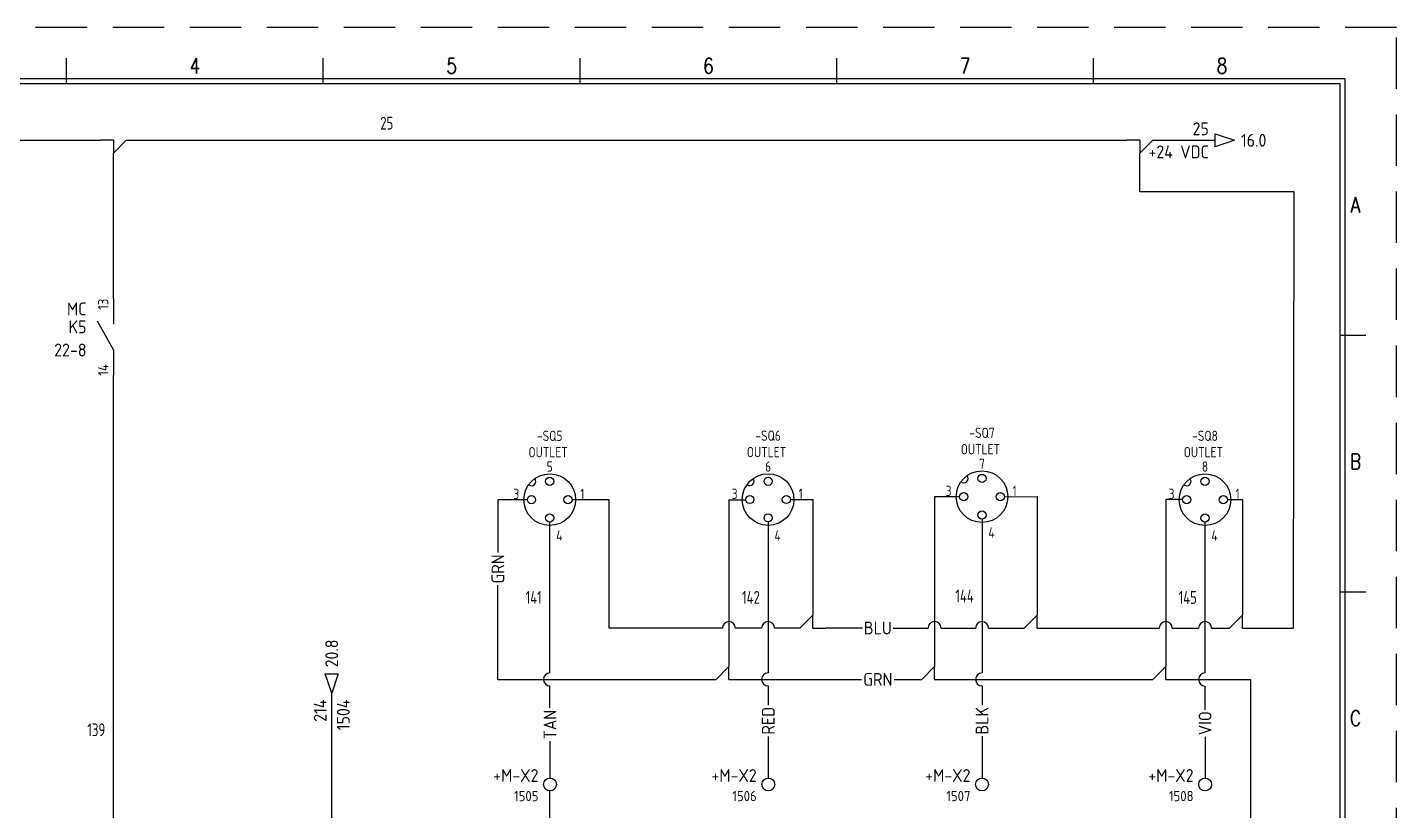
# Model space of a CAD drawing. Header units: millimetres. Extents: x 0 to 420, y 0 to 297.
# Drawn here: x 153.4 to 420, y 144.4 to 297 of the extents above; entities that cross this region are included whole.
import ezdxf
from ezdxf.enums import TextEntityAlignment as Align

# ---------------------------------------------------------------- set-up
doc = ezdxf.new("R2010")
doc.units = ezdxf.units.MM
doc.header["$LTSCALE"] = 10
doc.linetypes.add('DASHEDX2', pattern=[1.5, 1, -0.5])
doc.layers.get('0').update_dxf_attribs({"linetype": 'CONTINUOUS'})
for name, color, linetype in [('BLK_0.5mm^2', 7, 'CONTINUOUS'), ('BLU_1.0mm^2', 5, 'CONTINUOUS'), ('BLU_1.5mm^2', 5, 'CONTINUOUS'), ('COMMENT', 4, 'CONTINUOUS'), ('DESC', 150, 'CONTINUOUS'), ('GRN_2.5mm^2', 3, 'CONTINUOUS'), ('LOC', 8, 'CONTINUOUS'), ('MISC', 7, 'CONTINUOUS'), ('RED_0.5mm^2', 1, 'CONTINUOUS'), ('RED_2.5mm^2', 1, 'CONTINUOUS'), ('SYMS', 7, 'CONTINUOUS'), ('TAGS', 150, 'CONTINUOUS'), ('TAN_0.5mm^2', 253, 'CONTINUOUS'), ('TERMS', 123, 'CONTINUOUS'), ('VIO_0.5mm^2', 190, 'CONTINUOUS'), ('WIRENO', 72, 'CONTINUOUS'), ('WIREREF', 52, 'CONTINUOUS'), ('WIREREF_DEST', 52, 'CONTINUOUS'), ('XREF', 7, 'CONTINUOUS'), ('XREFCHILD', 134, 'CONTINUOUS'), ('ZUWAKU', 7, 'CONTINUOUS')]:
    doc.layers.add(name, color=color, linetype=linetype)
doc.styles.get("Standard").update_dxf_attribs({"font": 'romans', "width": 0.8, "bigfont": 'extfont'})
doc.styles.add('WD_IEC', font='isocp2.shx', dxfattribs={"width": 0.9, "height": 4, "bigfont": 'extfont2.shx'})

# ---------------------------------------------------------------- blocks, each defined once
blk = doc.blocks.new('HSQ1_PROXPLUG')
at = {"ltscale": 4}
for centre, radius in [((0, -0.19), 5.03), ((0, 3.37), 0.795), ((-3.56, -0.19), 0.795), ((3.56, -0.19), 0.795), ((0, -3.75), 0.795)]:
    blk.add_circle(centre, radius, dxfattribs=at)
blk.add_arc((-3.56, 3.37), 0.836, 229.7677, 40.2323, dxfattribs=at)
at = {"ltscale": 4, "style": 'WD_IEC'}
blk.add_attdef('TAG1', text='', height=2, dxfattribs=at).set_placement((0, 11.25), align=Align.CENTER)
for tag, p in [('DESC1', (-0.31, 9.06)), ('DESC2', (0, 6.25))]:
    blk.add_attdef(tag, text='', height=2, dxfattribs=at).set_placement(p, align=Align.MIDDLE_CENTER)
blk.add_attdef('TERM02', text='', height=1.5, dxfattribs=at).set_placement((-5.94, 0.94), align=Align.MIDDLE_RIGHT)
at = {"ltscale": 4, "style": 'WD_IEC', "flags": 1}
for tag in ['FAMILY', 'CAT', 'ASSYCODE', 'MFG']:
    blk.add_attdef(tag, (0, 0), '', height=0.01, dxfattribs=at)
at = {"ltscale": 4, "style": 'WD_IEC'}
for tag, p in [('TERM01', (5.94, 0.94)), ('TERM03', (1.25, -7.19))]:
    blk.add_attdef(tag, text='', height=1.5, dxfattribs=at).set_placement(p, align=Align.MIDDLE_LEFT)
at = {"style": 'WD_IEC', "flags": 1}
for tag, p in [('X4TERM02', (-4.35, -0.19)), ('X1TERM01', (4.35, -0.19)), ('X8TERM03', (0, -4.54))]:
    blk.add_attdef(tag, p, '', height=0.0025, dxfattribs=at)
blk = doc.blocks.new('HA1D2')
blk.add_lwpolyline([(0, 0), (-1.25, 3.75), (1.25, 3.75)], close=True)
at = {"style": 'WD_IEC'}
blk.add_attdef('XREF', text='', height=2.5, rotation=90, dxfattribs=at).set_placement((0, 5), align=Align.MIDDLE_LEFT)
at = {"style": 'WD_IEC', "flags": 1}
blk.add_attdef('SIGCODE', text='', height=1, dxfattribs=at).set_placement((-2.5, 1.8), align=Align.RIGHT)
blk.add_attdef('X8TERM01', (0, 0), '', height=0.32, dxfattribs=at)
at = {"style": 'WD_IEC', "flags": 8}
blk.add_attdef('WIRENO', text='', height=2.5, rotation=90, dxfattribs=at).set_placement((-1, -1.25), align=Align.RIGHT)
at = {"style": 'WD_IEC'}
blk.add_attdef('DESC1', text='', height=2.5, rotation=90, dxfattribs=at).set_placement((1, -1.25), align=Align.TOP_RIGHT)
blk = doc.blocks.new('VT0_LGENERIC')
at = {"style": 'WD_IEC'}
blk.add_attdef('COLOR', text='', height=2.5, rotation=90, dxfattribs=at).set_placement((0, 0), align=Align.MIDDLE_CENTER)
at = {"style": 'WD_IEC', "flags": 1}
for tag, p, height in [('X2TERM01', (0, 4), 0.16), ('X2_TINY_DOT_DONT_REMOVE', (0, 4), 0.0001), ('X8TERM01', (0, -4), 0.16), ('X8_TINY_DOT_DONT_REMOVE', (0, -4), 0.0001)]:
    blk.add_attdef(tag, p, '', height=height, rotation=90, dxfattribs=at)
blk = doc.blocks.new('HT0_LGENERIC')
at = {"style": 'WD_IEC'}
blk.add_attdef('COLOR', text='', height=2.5, dxfattribs=at).set_placement((0, 0), align=Align.MIDDLE_CENTER)
at = {"style": 'WD_IEC', "flags": 1}
for tag, p, height in [('X4_TINY_DOT_DONT_REMOVE', (-2.5, 0), 0.002), ('X4TERM01', (-2.5, 0), 0.2), ('X1_TINY_DOT_DONT_REMOVE', (2.5, 0), 0.002), ('X1TERM01', (2.5, 0), 0.2)]:
    blk.add_attdef(tag, p, '', height=height, dxfattribs=at)
blk = doc.blocks.new('HA1S1')
blk.add_lwpolyline([(0, 1.25), (3.75, 0), (0, -1.25)], close=True)
at = {"style": 'WD_IEC'}
for tag, height, flags, p in [('WIRENO', 2.5, 8, (-1.25, 1)), ('SIGCODE', 1, 1, (5, 1.8))]:
    blk.add_attdef(tag, text='', height=height, dxfattribs=dict(at, flags=flags)).set_placement(p, align=Align.RIGHT)
at = {"style": 'WD_IEC', "flags": 1}
blk.add_attdef('X4TERM01', (0, 0), '', height=0.32, dxfattribs=at)
at = {"style": 'WD_IEC'}
blk.add_attdef('XREF', text='', height=2.5, dxfattribs=at).set_placement((5, 0), align=Align.MIDDLE_LEFT)
blk.add_attdef('DESC1', text='', height=2.5, dxfattribs=at).set_placement((-1.25, -1), align=Align.TOP_RIGHT)
blk = doc.blocks.new('VCR21')
for p, q in [((0, 7.5), (0, 2.5)), ((0, -2.5), (-3.125, 3.125)), ((0, -2.5), (0, -7.5))]:
    blk.add_line(p, q)
at = {"style": 'WD_IEC'}
for tag, p in [('INST', (-5.25, 7.75)), ('LOC', (-5.25, 4.25)), ('TAG2', (-5.25, 0.75)), ('XREF', (-5.25, -3.75)), ('DESC1', (-5.25, -7.6)), ('DESC2', (-5.25, -11.1)), ('DESC3', (-5.25, -14.6))]:
    blk.add_attdef(tag, text='', height=2.5, dxfattribs=at).set_placement(p, align=Align.RIGHT)
blk.add_attdef('TERM01', text='', height=2, rotation=90, dxfattribs=at).set_placement((-1, 7.5), align=Align.RIGHT)
at = {"style": 'WD_IEC', "flags": 1}
for tag, p, height in [('X2TERM01', (0, 7.5), 0.32), ('X4LINK', (-2, 0), 0.32), ('X1LINK', (-0.5, 0), 0.32), ('CONTACT', (4, -3.5), 1), ('FAMILY', (4, -5), 1), ('X8TERM02', (0, -7.5), 0.32)]:
    blk.add_attdef(tag, p, '', height=height, dxfattribs=at)
at = {"style": 'WD_IEC'}
blk.add_attdef('TERM02', (-1, -7.5), '', height=2, rotation=90, dxfattribs=at)
blk = doc.blocks.new('VT0002')
blk.add_circle((0, 0), 1.25)
at = {"style": 'WD_IEC', "flags": 1}
for tag, p, height in [('ASSYCODE', (2.75, 10.75), 1), ('CATDESC', (2.75, 9.25), 1), ('MFG', (2.75, 7.25), 1.5), ('CAT', (2.75, 4.75), 1.5), ('X4TERM01', (-1.25, 0), 0.32), ('X4PIN01', (-1.25, 1), 0.4), ('X4TERMDESC01', (-1.25, 0.5), 0.4), ('X2TERM01', (0, 1.25), 0.32), ('X2PIN01', (0, 2.25), 0.4), ('X2TERMDESC01', (0, 1.75), 0.4), ('X8PIN01', (0, -0.25), 0.4), ('X1TERM01', (1.25, 0), 0.32), ('X1PIN01', (1.25, 1), 0.4), ('X1TERMDESC01', (1.25, 0.5), 0.4), ('X8TERM01', (0, -1.25), 0.32), ('X8TERMDESC01', (0, -0.75), 0.4), ('STRIPSEQ', (0, -3), 0.4), ('LINKTERM', (0, -2), 0.4)]:
    blk.add_attdef(tag, p, '', height=height, dxfattribs=at)
at = {"style": 'WD_IEC'}
for tag, p in [('INST', (-2.25, 7.5)), ('LOC', (-2.25, 4))]:
    blk.add_attdef(tag, text='', height=2.5, dxfattribs=at).set_placement(p, align=Align.RIGHT)
at = {"style": 'WD_IEC', "flags": 8}
for tag, height, p in [('TAGSTRIP', 2.5, (-2.25, 0.5)), ('TERM01', 2, (-2.25, -3.25))]:
    blk.add_attdef(tag, text='', height=height, dxfattribs=at).set_placement(p, align=Align.RIGHT)
blk = doc.blocks.new('WD_WNH')
at = {"linetype": 'Continuous', "style": 'WD_IEC', "width": 0.8}
blk.add_attdef('WIRENO', text='', height=2.5, dxfattribs=at).set_placement((0, 0.75), align=Align.CENTER)
at = {"style": 'WD_IEC', "flags": 1}
for tag, p in [('W08USER', (0, 0.375)), ('W04USER', (0, 0.875)), ('W05USER', (0, 0.75)), ('W09USER', (0, 0.25)), ('W03USER', (0, 1)), ('W06USER', (0, 0.625)), ('W07USER', (0, 0.5)), ('W02USER', (0, 1.125)), ('W01USER', (0, 1.25)), ('W10USER', (0, 0.125))]:
    blk.add_attdef(tag, text='', height=0.08, dxfattribs=at).set_placement(p, align=Align.CENTER)
blk = doc.blocks.new('WD_WNV')
at = {"linetype": 'Continuous', "style": 'WD_IEC', "width": 0.8}
blk.add_attdef('WIRENO', text='', height=2.5, dxfattribs=at).set_placement((-1.6, 0), align=Align.MIDDLE_RIGHT)
at = {"style": 'WD_IEC', "flags": 1}
for tag, p in [('W08USER', (-1, 0.375)), ('W04USER', (-1, 0.875)), ('W05USER', (-1, 0.75)), ('W09USER', (-1, 0.25)), ('W03USER', (-1, 1)), ('W06USER', (-1, 0.625)), ('W07USER', (-1, 0.5)), ('W02USER', (-1, 1.125)), ('W01USER', (-1, 1.25)), ('W10USER', (-1, 0.125))]:
    blk.add_attdef(tag, text='', height=0.08, dxfattribs=at).set_placement(p, align=Align.CENTER)
blk = doc.blocks.new('JIS_border_a3(L)')
at = {"layer": 'ZUWAKU', "color": 5, "linetype": 'DASHEDX2'}
for p, q in [((420, 297), (0, 297)), ((420, 0), (420, 297))]:
    blk.add_line(p, q, dxfattribs=at)
at = {"layer": 'ZUWAKU'}
for p, q in [((161, 286), (161, 291)), ((211, 286), (211, 291)), ((261, 286), (261, 291)), ((311, 286), (311, 291)), ((361, 286), (361, 291)), ((414, 237), (409, 237)), ((414, 187), (409, 187))]:
    blk.add_line(p, q, dxfattribs=at)
at = {"layer": 'ZUWAKU', "color": 5}
for p, q in [((410, 287), (10, 287)), ((409, 286), (11, 286)), ((409, 11), (409, 286)), ((410, 10), (410, 287))]:
    blk.add_line(p, q, dxfattribs=at)
at = {"layer": 'COMMENT', "width": 0.8}
for s, p in [('4', (186, 289.5)), ('5', (236, 289.5)), ('6', (286, 289.5)), ('7', (336, 289.5)), ('8', (386, 289.5)), ('A', (412, 262.43)), ('B', (412, 212.43)), ('C', (412, 162.43))]:
    blk.add_text(s, height=3, dxfattribs=at).set_placement(p, align=Align.MIDDLE)
blk = doc.blocks.new('HT0_184')
at = {"layer": 'BLU_1.0mm^2'}
for p, q in [((0, 0), (-2.5, 0)), ((0, 0), (0, -2.5)), ((0, -2.5), (2.5, 0))]:
    blk.add_line(p, q, dxfattribs=at)
at = {"layer": 'BLU_1.0mm^2', "style": 'WD_IEC', "flags": 1}
for tag, p in [('X4TERM01', (-2.5, 0)), ('X1TERM01', (2.5, 0)), ('X8TERM01', (0, -2.5)), ('WDWSEQ', (1.53, -1.26))]:
    blk.add_attdef(tag, p, '', height=0.4, dxfattribs=at)
blk = doc.blocks.new('HT0_421')
for p, q in [((0, 2.5), (-2.5, 0)), ((0, 0), (0, 2.5)), ((0, 0), (2.5, 0))]:
    blk.add_line(p, q)
at = {"style": 'WD_IEC', "flags": 1}
for tag, p in [('X2TERM01', (0, 2.5)), ('X4TERM01', (-2.5, 0)), ('WDWSEQ', (1.6, 1.48)), ('X1TERM01', (2.5, 0))]:
    blk.add_attdef(tag, p, '', height=0.4, dxfattribs=at)

msp = doc.modelspace()

# ---------------------------------------------------------------- linework, layer by layer
at = {"layer": 'BLK_0.5mm^2', "ltscale": 25}
for p, q in [((339.27, 201.23), (339.27, 171.26)), ((339.27, 168.72), (339.27, 164.94)), ((339.27, 158.93), (339.27, 150.77))]:
    msp.add_line(p, q, dxfattribs=at)
msp.add_arc((339.27, 169.99), 1.27, 90, 270, dxfattribs=at)
at = {"layer": 'BLU_1.0mm^2', "ltscale": 25}
for p, q in [((87.65, 275), (167.65, 275)), ((172.65, 275), (367.5, 275)), ((372.5, 275), (384.69, 275)), ((170.15, 244.16), (170.15, 272.5)), ((370, 264.99), (370, 272.5)), ((400.02, 264.99), (370, 264.99)), ((266.69, 205), (259.46, 205)), ((266.69, 180), (266.69, 205)), ((301.97, 205.02), (306.31, 205.02)), ((306.31, 205.02), (306.31, 182.5)), ((288.73, 180), (266.69, 180)), ((296.35, 180), (291.27, 180)), ((303.81, 180), (298.89, 180)), ((315.98, 180), (308.81, 180)), ((321.98, 180), (328.76, 180)), ((331.3, 180), (338, 180)), ((340.54, 180), (347.49, 180)), ((352.49, 180), (373.78, 180)), ((376.32, 180), (381.44, 180)), ((383.98, 180), (387.49, 180)), ((392.49, 180), (399.95, 180))]:
    msp.add_line(p, q, dxfattribs=at)
at = {"layer": 'BLU_1.0mm^2', "ltscale": 4}
for p, q in [((399.95, 180.02), (400.02, 264.99)), ((343.62, 205.58), (350.01, 205.6)), ((350.01, 205.6), (349.99, 182.5))]:
    msp.add_line(p, q, dxfattribs=at)
at = {"layer": 'BLU_1.0mm^2'}
for p, q in [((387.04, 205.01), (389.99, 205.01)), ((389.99, 205.01), (389.99, 182.5))]:
    msp.add_line(p, q, dxfattribs=at)
at = {"layer": 'BLU_1.0mm^2', "ltscale": 25}
for centre in [(290, 180), (297.62, 180), (330.03, 180), (339.27, 180), (375.05, 180), (382.71, 180)]:
    msp.add_arc(centre, 1.27, 0, 180, dxfattribs=at)
at = {"layer": 'BLU_1.5mm^2'}
for p, q in [((170.15, 118.94), (170.15, 229.16)), ((212.65, 119.35), (212.65, 167.33)), ((255.15, 119.44), (255.15, 148.27))]:
    msp.add_line(p, q, dxfattribs=at)
at = {"layer": 'GRN_2.5mm^2', "ltscale": 4}
for p, q in [((334.92, 205.58), (330.03, 205.58)), ((245, 205), (245, 194.7)), ((250.75, 205), (245, 205))]:
    msp.add_line(p, q, dxfattribs=at)
at = {"layer": 'GRN_2.5mm^2'}
for p, q in [((330.03, 205.58), (330.03, 172.5)), ((290, 205), (290, 172.5)), ((245, 170), (245, 188.32))]:
    msp.add_line(p, q, dxfattribs=at)
at = {"layer": 'GRN_2.5mm^2', "ltscale": 25}
for p, q in [((290, 205), (293.27, 205)), ((375.05, 205.01), (375.05, 172.5)), ((378.34, 205.01), (375.05, 205.01)), ((245, 170), (287.5, 170)), ((292.5, 170), (315.79, 170)), ((322.17, 170), (327.53, 170)), ((332.53, 170), (372.55, 170)), ((377.55, 170), (391.59, 170)), ((391.59, 63.42), (391.59, 170))]:
    msp.add_line(p, q, dxfattribs=at)
at = {"layer": 'RED_0.5mm^2', "ltscale": 25}
for p, q in [((297.62, 168.73), (297.62, 165)), ((297.65, 158.86), (297.65, 150.77))]:
    msp.add_line(p, q, dxfattribs=at)
at = {"layer": 'RED_2.5mm^2'}
msp.add_line((297.62, 200.67), (297.62, 171.27), dxfattribs=at)
msp.add_arc((297.62, 170), 1.27, 90, 270, dxfattribs=at)
at = {"layer": 'TAN_0.5mm^2', "ltscale": 25}
for p, q in [((255.15, 171.27), (255.15, 200.65)), ((255.15, 164.45), (255.15, 168.73)), ((255.15, 157.95), (255.15, 150.77))]:
    msp.add_line(p, q, dxfattribs=at)
msp.add_arc((255.15, 170), 1.27, 90, 270, dxfattribs=at)
at = {"layer": 'VIO_0.5mm^2', "ltscale": 25}
for p, q in [((382.71, 171.24), (382.71, 200.65)), ((382.71, 164.07), (382.71, 168.7)), ((382.71, 158.82), (382.71, 150.77))]:
    msp.add_line(p, q, dxfattribs=at)
msp.add_arc((382.71, 169.97), 1.27, 90, 270, dxfattribs=at)

# ---------------------------------------------------------------- block references
msp.add_blockref('JIS_border_a3(L)', (0, 0))
at = {"layer": 'BLU_1.0mm^2'}
for name, p in [('HT0_184', (170.15, 275)), ('HT0_184', (370, 275)), ('HT0_421', (306.31, 180)), ('HT0_421', (349.99, 180)), ('HT0_421', (389.99, 180))]:
    msp.add_blockref(name, p, dxfattribs=at)
at = {"layer": 'GRN_2.5mm^2'}
for p in [(290, 170), (330.03, 170), (375.05, 170)]:
    msp.add_blockref('HT0_421', p, dxfattribs=at)
at = {"layer": 'SYMS', "ltscale": 25}
ref = msp.add_blockref('HA1S1', (384.69, 275), dxfattribs=at)
ref.add_attrib('WIRENO', '25', dxfattribs={"layer": 'WIREREF', "height": 2.5, "style": 'WD_IEC', "flags": 8}).set_placement((383.44, 276), align=Align.RIGHT)
ref.add_attrib('DESC1', '+24 VDC', dxfattribs={"layer": 'DESC', "height": 2.5, "style": 'WD_IEC'}).set_placement((383.44, 274), align=Align.TOP_RIGHT)
ref.add_attrib('XREF', '16.0', dxfattribs={"layer": 'XREF', "height": 2.5, "style": 'WD_IEC'}).set_placement((389.69, 275), align=Align.MIDDLE_LEFT)
ref = msp.add_blockref('VCR21', (170.15, 236.66), dxfattribs=at)
ref.add_attrib('TAG2', 'K5', dxfattribs={"layer": 'TAGS', "height": 2.5, "style": 'WD_IEC'}).set_placement((164.9, 237.41), align=Align.RIGHT)
ref.add_attrib('LOC', 'MC', dxfattribs={"layer": 'LOC', "height": 2.5, "style": 'WD_IEC'}).set_placement((164.9, 240.91), align=Align.RIGHT)
ref.add_attrib('XREF', '22-8', dxfattribs={"layer": 'XREFCHILD', "height": 2.5, "style": 'WD_IEC'}).set_placement((164.9, 232.91), align=Align.RIGHT)
ref.add_attrib('TERM01', '13', dxfattribs={"layer": 'TERMS', "height": 2, "rotation": 90, "style": 'WD_IEC'}).set_placement((169.15, 244.16), align=Align.RIGHT)
ref.add_attrib('TERM02', '14', (169.15, 229.16), dxfattribs={"layer": 'TERMS', "height": 2, "rotation": 90, "style": 'WD_IEC'})
at = {"layer": 'SYMS', "ltscale": 4}
ref = msp.add_blockref('HSQ1_PROXPLUG', (339.27, 205.77), dxfattribs=at)
ref.add_attrib('TAG1', '-SQ7', dxfattribs={"layer": 'TAGS', "ltscale": 4, "height": 2, "style": 'WD_IEC', "width": 0.9}).set_placement((339.27, 217.02), align=Align.CENTER)
ref.add_attrib('TERM03', '4', dxfattribs={"layer": 'TERMS', "ltscale": 4, "height": 2, "style": 'WD_IEC', "width": 0.9}).set_placement((340.52, 198.58), align=Align.MIDDLE_LEFT)
ref.add_attrib('DESC2', '7', dxfattribs={"layer": 'DESC', "ltscale": 4, "height": 2, "style": 'WD_IEC', "width": 0.9}).set_placement((339.27, 212.02), align=Align.MIDDLE_CENTER)
ref.add_attrib('TERM02', '3', dxfattribs={"layer": 'TERMS', "ltscale": 4, "height": 2, "style": 'WD_IEC', "width": 0.9}).set_placement((333.33, 206.71), align=Align.MIDDLE_RIGHT)
ref.add_attrib('DESC1', 'OUTLET', dxfattribs={"layer": 'DESC', "ltscale": 4, "height": 2, "style": 'WD_IEC', "width": 0.9}).set_placement((338.96, 214.83), align=Align.MIDDLE_CENTER)
ref.add_attrib('TERM01', '1', dxfattribs={"layer": 'TERMS', "ltscale": 4, "height": 2, "style": 'WD_IEC', "width": 0.9}).set_placement((345.21, 206.71), align=Align.MIDDLE_LEFT)
ref = msp.add_blockref('HSQ1_PROXPLUG', (255.1, 205.19), dxfattribs=at)
ref.add_attrib('TAG1', '-SQ5', dxfattribs={"layer": 'TAGS', "ltscale": 4, "height": 2, "style": 'WD_IEC', "width": 0.9}).set_placement((255.1, 216.44), align=Align.CENTER)
ref.add_attrib('TERM03', '4', dxfattribs={"layer": 'TERMS', "ltscale": 4, "height": 2, "style": 'WD_IEC', "width": 0.9}).set_placement((256.35, 198), align=Align.MIDDLE_LEFT)
ref.add_attrib('DESC2', '5', dxfattribs={"layer": 'DESC', "ltscale": 4, "height": 2, "style": 'WD_IEC', "width": 0.9}).set_placement((255.1, 211.44), align=Align.MIDDLE_CENTER)
ref.add_attrib('TERM02', '3', dxfattribs={"layer": 'TERMS', "ltscale": 4, "height": 2, "style": 'WD_IEC', "width": 0.9}).set_placement((249.16, 206.12), align=Align.MIDDLE_RIGHT)
ref.add_attrib('DESC1', 'OUTLET', dxfattribs={"layer": 'DESC', "ltscale": 4, "height": 2, "style": 'WD_IEC', "width": 0.9}).set_placement((254.79, 214.25), align=Align.MIDDLE_CENTER)
ref.add_attrib('TERM01', '1', dxfattribs={"layer": 'TERMS', "ltscale": 4, "height": 2, "style": 'WD_IEC', "width": 0.9}).set_placement((261.04, 206.12), align=Align.MIDDLE_LEFT)
ref = msp.add_blockref('HSQ1_PROXPLUG', (297.62, 205.21), dxfattribs=at)
ref.add_attrib('TAG1', '-SQ6', dxfattribs={"layer": 'TAGS', "ltscale": 4, "height": 2, "style": 'WD_IEC', "width": 0.9}).set_placement((297.62, 216.46), align=Align.CENTER)
ref.add_attrib('TERM03', '4', dxfattribs={"layer": 'TERMS', "ltscale": 4, "height": 2, "style": 'WD_IEC', "width": 0.9}).set_placement((298.87, 198.02), align=Align.MIDDLE_LEFT)
ref.add_attrib('DESC2', '6', dxfattribs={"layer": 'DESC', "ltscale": 4, "height": 2, "style": 'WD_IEC', "width": 0.9}).set_placement((297.62, 211.46), align=Align.MIDDLE_CENTER)
ref.add_attrib('TERM02', '3', dxfattribs={"layer": 'TERMS', "ltscale": 4, "height": 2, "style": 'WD_IEC', "width": 0.9}).set_placement((291.68, 206.15), align=Align.MIDDLE_RIGHT)
ref.add_attrib('DESC1', 'OUTLET', dxfattribs={"layer": 'DESC', "ltscale": 4, "height": 2, "style": 'WD_IEC', "width": 0.9}).set_placement((297.31, 214.27), align=Align.MIDDLE_CENTER)
ref.add_attrib('TERM01', '1', dxfattribs={"layer": 'TERMS', "ltscale": 4, "height": 2, "style": 'WD_IEC', "width": 0.9}).set_placement((303.56, 206.15), align=Align.MIDDLE_LEFT)
ref = msp.add_blockref('HSQ1_PROXPLUG', (382.69, 205.19), dxfattribs=at)
ref.add_attrib('TAG1', '-SQ8', dxfattribs={"layer": 'TAGS', "ltscale": 4, "height": 2, "style": 'WD_IEC', "width": 0.9}).set_placement((382.69, 216.44), align=Align.CENTER)
ref.add_attrib('TERM03', '4', dxfattribs={"layer": 'TERMS', "ltscale": 4, "height": 2, "style": 'WD_IEC', "width": 0.9}).set_placement((383.94, 198.01), align=Align.MIDDLE_LEFT)
ref.add_attrib('DESC2', '8', dxfattribs={"layer": 'DESC', "ltscale": 4, "height": 2, "style": 'WD_IEC', "width": 0.9}).set_placement((382.69, 211.44), align=Align.MIDDLE_CENTER)
ref.add_attrib('TERM02', '3', dxfattribs={"layer": 'TERMS', "ltscale": 4, "height": 2, "style": 'WD_IEC', "width": 0.9}).set_placement((376.75, 206.13), align=Align.MIDDLE_RIGHT)
ref.add_attrib('DESC1', 'OUTLET', dxfattribs={"layer": 'DESC', "ltscale": 4, "height": 2, "style": 'WD_IEC', "width": 0.9}).set_placement((382.38, 214.26), align=Align.MIDDLE_CENTER)
ref.add_attrib('TERM01', '1', dxfattribs={"layer": 'TERMS', "ltscale": 4, "height": 2, "style": 'WD_IEC', "width": 0.9}).set_placement((388.63, 206.13), align=Align.MIDDLE_LEFT)
at = {"layer": 'SYMS', "ltscale": 25}
ref = msp.add_blockref('VT0_LGENERIC', (245, 191.51), dxfattribs=at)
ref.add_attrib('COLOR', 'GRN', dxfattribs={"layer": 'MISC', "height": 2.5, "rotation": 90, "style": 'WD_IEC'}).set_placement((245, 191.51), align=Align.MIDDLE_CENTER)
ref = msp.add_blockref('HT0_LGENERIC', (318.98, 180), dxfattribs=at)
ref.add_attrib('COLOR', 'BLU', dxfattribs={"layer": 'MISC', "height": 2.5, "style": 'WD_IEC'}).set_placement((318.98, 180), align=Align.MIDDLE_CENTER)
ref = msp.add_blockref('HA1D2', (212.65, 167.33), dxfattribs=at)
ref.add_attrib('WIRENO', '214', dxfattribs={"layer": 'WIREREF_DEST', "height": 2.5, "rotation": 90, "style": 'WD_IEC', "flags": 8}).set_placement((211.65, 166.08), align=Align.RIGHT)
ref.add_attrib('DESC1', '1504', dxfattribs={"layer": 'DESC', "height": 2.5, "rotation": 90, "style": 'WD_IEC'}).set_placement((213.65, 166.08), align=Align.TOP_RIGHT)
ref.add_attrib('XREF', '20.8', dxfattribs={"layer": 'XREF', "height": 2.5, "rotation": 90, "style": 'WD_IEC'}).set_placement((212.65, 172.33), align=Align.MIDDLE_LEFT)
ref = msp.add_blockref('HT0_LGENERIC', (318.98, 170), dxfattribs=at)
ref.add_attrib('COLOR', 'GRN', dxfattribs={"layer": 'MISC', "height": 2.5, "style": 'WD_IEC'}).set_placement((318.98, 170), align=Align.MIDDLE_CENTER)
ref = msp.add_blockref('VT0_LGENERIC', (255.15, 161.2), dxfattribs=at)
ref.add_attrib('COLOR', 'TAN', dxfattribs={"layer": 'MISC', "height": 2.5, "rotation": 90, "style": 'WD_IEC'}).set_placement((255.15, 161.2), align=Align.MIDDLE_CENTER)
ref = msp.add_blockref('VT0_LGENERIC', (297.65, 161.93), dxfattribs=at)
ref.add_attrib('COLOR', 'RED', dxfattribs={"layer": 'MISC', "height": 2.5, "rotation": 90, "style": 'WD_IEC'}).set_placement((297.65, 161.93), align=Align.MIDDLE_CENTER)
ref = msp.add_blockref('VT0_LGENERIC', (339.27, 161.93), dxfattribs=at)
ref.add_attrib('COLOR', 'BLK', dxfattribs={"layer": 'MISC', "height": 2.5, "rotation": 90, "style": 'WD_IEC'}).set_placement((339.27, 161.93), align=Align.MIDDLE_CENTER)
ref = msp.add_blockref('VT0_LGENERIC', (382.71, 161.45), dxfattribs=at)
ref.add_attrib('COLOR', 'VIO', dxfattribs={"layer": 'MISC', "height": 2.5, "rotation": 90, "style": 'WD_IEC'}).set_placement((382.71, 161.45), align=Align.MIDDLE_CENTER)
ref = msp.add_blockref('VT0002', (255.15, 149.52), dxfattribs=at)
ref.add_attrib('TAGSTRIP', '+M-X2', dxfattribs={"layer": 'TAGS', "height": 2.5, "style": 'WD_IEC', "flags": 8}).set_placement((252.9, 150.02), align=Align.RIGHT)
ref.add_attrib('TERM01', '1505', dxfattribs={"layer": 'TERMS', "height": 2, "style": 'WD_IEC', "flags": 8}).set_placement((252.9, 146.27), align=Align.RIGHT)
ref = msp.add_blockref('VT0002', (297.65, 149.52), dxfattribs=at)
ref.add_attrib('TAGSTRIP', '+M-X2', dxfattribs={"layer": 'TAGS', "height": 2.5, "style": 'WD_IEC', "flags": 8}).set_placement((295.4, 150.02), align=Align.RIGHT)
ref.add_attrib('TERM01', '1506', dxfattribs={"layer": 'TERMS', "height": 2, "style": 'WD_IEC', "flags": 8}).set_placement((295.4, 146.27), align=Align.RIGHT)
ref = msp.add_blockref('VT0002', (339.27, 149.52), dxfattribs=at)
ref.add_attrib('TAGSTRIP', '+M-X2', dxfattribs={"layer": 'TAGS', "height": 2.5, "style": 'WD_IEC', "flags": 8}).set_placement((337.02, 150.02), align=Align.RIGHT)
ref.add_attrib('TERM01', '1507', dxfattribs={"layer": 'TERMS', "height": 2, "style": 'WD_IEC', "flags": 8}).set_placement((337.02, 146.27), align=Align.RIGHT)
ref = msp.add_blockref('VT0002', (382.71, 149.52), dxfattribs=at)
ref.add_attrib('TAGSTRIP', '+M-X2', dxfattribs={"layer": 'TAGS', "height": 2.5, "style": 'WD_IEC', "flags": 8}).set_placement((380.46, 150.02), align=Align.RIGHT)
ref.add_attrib('TERM01', '1508', dxfattribs={"layer": 'TERMS', "height": 2, "style": 'WD_IEC', "flags": 8}).set_placement((380.46, 146.27), align=Align.RIGHT)
at = {"layer": 'WIRENO', "ltscale": 25}
ref = msp.add_blockref('WD_WNH', (223.53, 275), dxfattribs=dict(at, xscale=-1, rotation=180))
ref.add_attrib('WIRENO', '25', dxfattribs={"linetype": 'Continuous', "height": 2.5, "style": 'WD_IEC', "width": 0.8}).set_placement((223.37, 277.09), align=Align.CENTER)
ref = msp.add_blockref('WD_WNV', (255.15, 185.96), dxfattribs=at)
ref.add_attrib('WIRENO', '141', dxfattribs={"linetype": 'Continuous', "height": 2.5, "style": 'WD_IEC', "width": 0.8}).set_placement((253.55, 185.96), align=Align.MIDDLE_RIGHT)
ref = msp.add_blockref('WD_WNV', (297.62, 185.97), dxfattribs=at)
ref.add_attrib('WIRENO', '142', dxfattribs={"linetype": 'Continuous', "height": 2.5, "style": 'WD_IEC', "width": 0.8}).set_placement((296.02, 185.97), align=Align.MIDDLE_RIGHT)
ref = msp.add_blockref('WD_WNV', (339.27, 186.25), dxfattribs=at)
ref.add_attrib('WIRENO', '144', dxfattribs={"linetype": 'Continuous', "height": 2.5, "style": 'WD_IEC', "width": 0.8}).set_placement((337.67, 186.25), align=Align.MIDDLE_RIGHT)
ref = msp.add_blockref('WD_WNV', (382.71, 185.95), dxfattribs=at)
ref.add_attrib('WIRENO', '145', dxfattribs={"linetype": 'Continuous', "height": 2.5, "style": 'WD_IEC', "width": 0.8}).set_placement((381.11, 185.95), align=Align.MIDDLE_RIGHT)
ref = msp.add_blockref('WD_WNV', (170.15, 160.18), dxfattribs=at)
ref.add_attrib('WIRENO', '139', dxfattribs={"linetype": 'Continuous', "height": 2.5, "style": 'WD_IEC', "width": 0.8}).set_placement((168.55, 160.18), align=Align.MIDDLE_RIGHT)

doc.saveas('drawing.dxf')
